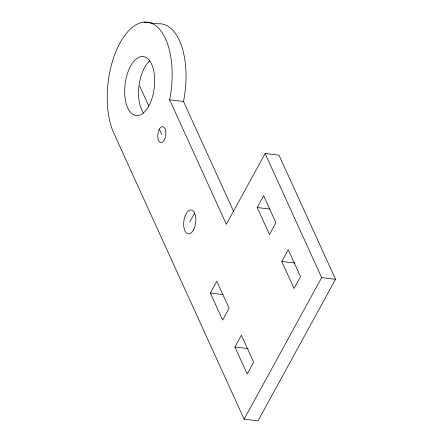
<?xml version="1.0" encoding="UTF-8"?>
<svg xmlns="http://www.w3.org/2000/svg" width="443" height="443" viewBox="0 0 443 443"><rect width="100%" height="100%" fill="white"/><g stroke="black" fill="none" stroke-linecap="round" stroke-linejoin="round"><path stroke-width="0.66" d="M189.765 221.932L194.61 213.077M265.113 153.499L226.351 224.296L169.63 99.825A64.301 31.78 -83.1 0 0 135.564 25.068A64.301 31.78 -83.1 0 0 113.84 133.238L244.137 419.178L258.014 420.85L335.534 279.262L278.99 155.172L265.113 153.499L321.657 277.589L244.137 419.178M210.347 293.072L216.81 281.277L229.097 308.25L222.641 320.051L210.347 293.072L222.901 294.584M257.184 207.529L263.64 195.728L275.934 222.707L269.471 234.508L257.184 207.529L269.737 209.041M234.934 347.024L241.391 335.229L253.684 362.202L247.222 374.003L234.934 347.024L248.146 348.613M281.765 261.481L288.227 249.68L300.52 276.659L294.058 288.459L281.765 261.481L294.983 263.07M144.041 22.15L157.918 23.822A64.301 31.78 -83.1 0 1 183.507 101.491L233.638 211.51M169.63 99.825L183.507 101.491M321.657 277.589L335.534 279.262M139.678 86.042L148.776 106.004A29.742 14.697 -83.1 0 1 124.782 94.968A29.742 14.697 -83.1 0 1 145.481 57.158A29.742 14.697 -83.1 0 1 148.776 106.004M159.347 129.201L161.806 134.6M143.61 113.02A29.742 14.697 -83.1 0 1 138.941 86.136A29.742 14.697 -83.1 0 1 149.723 60.918M164.264 139.994A8.04 3.97 -83.1 0 0 163.373 126.792A8.04 3.97 -83.1 0 0 157.78 137.009A8.04 3.97 -83.1 0 0 164.264 139.994M193.453 230.022A12.055 5.958 -83.1 0 0 192.118 210.22A12.055 5.958 -83.1 0 0 183.723 225.548A12.055 5.958 -83.1 0 0 193.453 230.022"/></g></svg>
